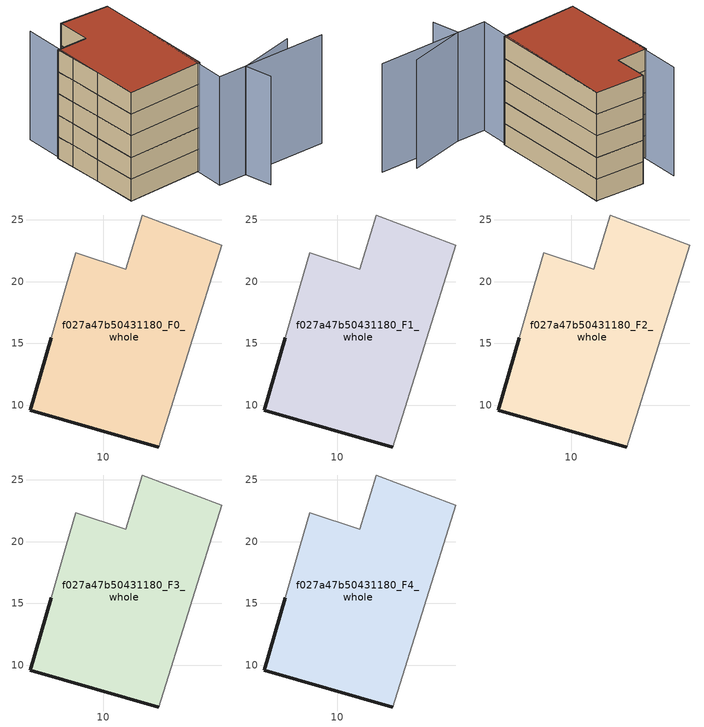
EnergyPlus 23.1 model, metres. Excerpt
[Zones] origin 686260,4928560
f027a47b50431180_F0_whole
 floor ground (EU_floor_Construction): 14.49,6.6 19.61,22.93 13.17,25.4 11.84,21.01 7.78,22.34 7.01,19.69 5.78,15.44 4.09,9.58 z0
 wall outside (EU_wall_Construction): 14.49,6.6 4.09,9.58 5.78,15.44 z0:3
 wall adiabatic (EU_wall_Construction): 5.78,15.44 7.01,19.69 7.78,22.34 11.84,21.01 13.17,25.4 19.61,22.93 14.49,6.6 z0:3
f027a47b50431180_F1_whole
 floor to f027a47b50431180_F0_whole (EU_floor_Construction): 14.49,6.6 19.61,22.93 13.17,25.4 11.84,21.01 7.78,22.34 7.01,19.69 5.78,15.44 4.09,9.58 z3
 wall outside (EU_wall_Construction): 14.49,6.6 4.09,9.58 5.78,15.44 z3:6
 wall adiabatic (EU_wall_Construction): 5.78,15.44 7.01,19.69 7.78,22.34 11.84,21.01 13.17,25.4 19.61,22.93 14.49,6.6 z3:6
f027a47b50431180_F2_whole
 floor to f027a47b50431180_F1_whole (EU_floor_Construction): 14.49,6.6 19.61,22.93 13.17,25.4 11.84,21.01 7.78,22.34 7.01,19.69 5.78,15.44 4.09,9.58 z6
 wall outside (EU_wall_Construction): 14.49,6.6 4.09,9.58 5.78,15.44 z6:9
 wall adiabatic (EU_wall_Construction): 5.78,15.44 7.01,19.69 7.78,22.34 11.84,21.01 13.17,25.4 19.61,22.93 14.49,6.6 z6:9
f027a47b50431180_F3_whole
 floor to f027a47b50431180_F2_whole (EU_floor_Construction): 14.49,6.6 19.61,22.93 13.17,25.4 11.84,21.01 7.78,22.34 7.01,19.69 5.78,15.44 4.09,9.58 z9
 wall outside (EU_wall_Construction): 14.49,6.6 4.09,9.58 5.78,15.44 z9:12
 wall adiabatic (EU_wall_Construction): 5.78,15.44 7.01,19.69 7.78,22.34 11.84,21.01 13.17,25.4 19.61,22.93 14.49,6.6 z9:12
f027a47b50431180_F4_whole
 floor to f027a47b50431180_F3_whole (EU_floor_Construction): 14.49,6.6 19.61,22.93 13.17,25.4 11.84,21.01 7.78,22.34 7.01,19.69 5.78,15.44 4.09,9.58 z12
 wall outside (EU_wall_Construction): 14.49,6.6 4.09,9.58 5.78,15.44 z12:15
 wall adiabatic (EU_wall_Construction): 5.78,15.44 7.01,19.69 7.78,22.34 11.84,21.01 13.17,25.4 19.61,22.93 14.49,6.6 z12:15
 roof outside (EU_roof_Construction): 19.61,22.93 14.49,6.6 4.09,9.58 5.78,15.44 7.01,19.69 7.78,22.34 11.84,21.01 13.17,25.4 z15
shading: 9.64,27.49 5.78,15.44 / 16.3,-2.33 16.63,1.48 / 16.63,1.48 24.7,0.77 / 27.74,-2.2 12.88,2.75 / 12.88,2.75 19.61,22.93 z0:15
[Building]
EU S2 Campaign: North Axis=0; Terrain=City; Solar Distribution=FullExterior
[Site:Location]
Bologna: Latitude=44.5; Longitude=11.25; Time Zone=1; Elevation=37
[SizingPeriod:WeatherFileDays]
AnnualSizingPeriod: Begin Month=1; Begin Day of Month=1; End Month=12; End Day of Month=31; Day of Week for Start Day=Monday; Use Weather File Daylight Saving Period=No; Use Weather File Rain and Snow Indicators=No
[MATERIAL]
EU_InternalMass_Material: Roughness=MediumRough; Thickness=0.1; Conductivity=1; Density=1800; Specific Heat=900; Thermal Absorptance=0.9; Solar Absorptance=0.7; Visible Absorptance=0.7
[MATERIAL:NOMASS] Roughness=MediumRough; Thermal Absorptance=0.9; Solar Absorptance=0.7; Visible Absorptance=0.7
Name | Thermal Resistance
EU_wall_NoMass | 0.905828
EU_roof_NoMass | 0.37593
EU_floor_NoMass | 0.67114
[CONSTRUCTION]
EU_wall_Construction: EU_wall_NoMass
EU_roof_Construction: EU_roof_NoMass
EU_floor_Construction: EU_floor_NoMass
EU_InternalMass_Construction: EU_InternalMass_Material
[ZONE] Type=1; Multiplier=1; Ceiling Height=autocalculate; Floor Area=autocalculate; Part of Total Floor Area=Yes
Name | Volume
f027a47b50431180_F0_whole | 520.996
f027a47b50431180_F1_whole; f027a47b50431180_F2_whole; f027a47b50431180_F3_whole; f027a47b50431180_F4_whole | 520.997
[INTERNALMASS] Construction=EU_InternalMass_Construction; Surface Area=173.665
Name | Zone or ZoneList
f027a47b50431180_F0_whole_EU_InternalMass | f027a47b50431180_F0_whole
f027a47b50431180_F1_whole_EU_InternalMass | f027a47b50431180_F1_whole
f027a47b50431180_F2_whole_EU_InternalMass | f027a47b50431180_F2_whole
f027a47b50431180_F3_whole_EU_InternalMass | f027a47b50431180_F3_whole
f027a47b50431180_F4_whole_EU_InternalMass | f027a47b50431180_F4_whole
[OTHEREQUIPMENT] Fuel Type=Electricity; Design Level Calculation Method=Watts/Area; Power per Zone Floor Area=1; Fraction Latent=0; Fraction Radiant=0; Fraction Lost=0; Carbon Dioxide Generation Rate=0; EndUse Subcategory=EU_Step8_InternalGains
Name | Zone or ZoneList or Space or SpaceList | Schedule
EU_Step8_InternalGain_f027a47b50431180_F0_whole_f000 | f027a47b50431180_F0_whole | EU_Step8_GainSchedule_f027a47b50431180_F0_whole_f000
EU_Step8_InternalGain_f027a47b50431180_F1_whole_f000 | f027a47b50431180_F1_whole | EU_Step8_GainSchedule_f027a47b50431180_F1_whole_f000
EU_Step8_InternalGain_f027a47b50431180_F2_whole_f000 | f027a47b50431180_F2_whole | EU_Step8_GainSchedule_f027a47b50431180_F2_whole_f000
EU_Step8_InternalGain_f027a47b50431180_F3_whole_f000 | f027a47b50431180_F3_whole | EU_Step8_GainSchedule_f027a47b50431180_F3_whole_f000
EU_Step8_InternalGain_f027a47b50431180_F4_whole_f000 | f027a47b50431180_F4_whole | EU_Step8_GainSchedule_f027a47b50431180_F4_whole_f000
[ZONEVENTILATION:DESIGNFLOWRATE] Schedule=EU_AlwaysOn; Design Flow Rate Calculation Method=AirChanges/Hour; Air Changes per Hour=0.73129; Ventilation Type=Natural; Fan Pressure Rise=0; Fan Total Efficiency=1; Constant Term Coefficient=1; Temperature Term Coefficient=0; Velocity Term Coefficient=0; Velocity Squared Term Coefficient=0; Minimum Indoor Temperature=-100; Maximum Indoor Temperature=100; Delta Temperature=-100; Minimum Outdoor Temperature=-100; Maximum Outdoor Temperature=100; Maximum Wind Speed=40
Name | Zone or ZoneList or Space or SpaceList
EU_ConstantAir_f027a47b50431180_F0_whole | f027a47b50431180_F0_whole
EU_ConstantAir_f027a47b50431180_F1_whole | f027a47b50431180_F1_whole
EU_ConstantAir_f027a47b50431180_F2_whole | f027a47b50431180_F2_whole
EU_ConstantAir_f027a47b50431180_F3_whole | f027a47b50431180_F3_whole
EU_ConstantAir_f027a47b50431180_F4_whole | f027a47b50431180_F4_whole
[HVACTEMPLATE:THERMOSTAT] Constant Heating Setpoint=20; Constant Cooling Setpoint=50
EU_HeatOnly_f027a47b50431180_F0_whole; EU_HeatOnly_f027a47b50431180_F1_whole; EU_HeatOnly_f027a47b50431180_F2_whole; EU_HeatOnly_f027a47b50431180_F3_whole; EU_HeatOnly_f027a47b50431180_F4_whole
[HVACTEMPLATE:ZONE:IDEALLOADSAIRSYSTEM] System Availability Schedule=EU_AlwaysOn; Maximum Heating Supply Air Temperature=50; Minimum Cooling Supply Air Temperature=13; Maximum Heating Supply Air Humidity Ratio=0.0156; Minimum Cooling Supply Air Humidity Ratio=0.0077; Heating Limit=NoLimit; Cooling Limit=NoLimit; Heating Availability Schedule=EU_AlwaysOn; Cooling Availability Schedule=EU_CoolingOff; Dehumidification Control Type=ConstantSensibleHeatRatio; Cooling Sensible Heat Ratio=0.7; Dehumidification Setpoint=60; Humidification Control Type=None; Humidification Setpoint=30; Outdoor Air Method=None; Outdoor Air Flow Rate per Person=0.00944; Outdoor Air Flow Rate per Zone Floor Area=0; Outdoor Air Flow Rate per Zone=0; Demand Controlled Ventilation Type=None; Outdoor Air Economizer Type=NoEconomizer; Heat Recovery Type=None; Sensible Heat Recovery Effectiveness=0.7; Latent Heat Recovery Effectiveness=0.65
Name | Template Thermostat
f027a47b50431180_F0_whole | EU_HeatOnly_f027a47b50431180_F0_whole
f027a47b50431180_F1_whole | EU_HeatOnly_f027a47b50431180_F1_whole
f027a47b50431180_F2_whole | EU_HeatOnly_f027a47b50431180_F2_whole
f027a47b50431180_F3_whole | EU_HeatOnly_f027a47b50431180_F3_whole
f027a47b50431180_F4_whole | EU_HeatOnly_f027a47b50431180_F4_whole
[SIZING:ZONE] Zone Cooling Design Supply Air Temperature Input Method=SupplyAirTemperature; Zone Cooling Design Supply Air Temperature=13; Zone Heating Design Supply Air Temperature Input Method=SupplyAirTemperature; Zone Heating Design Supply Air Temperature=50; Zone Cooling Design Supply Air Humidity Ratio=0.008; Zone Heating Design Supply Air Humidity Ratio=0.008; Cooling Design Air Flow Method=DesignDay; Cooling Design Air Flow Rate=0; Cooling Minimum Air Flow per Zone Floor Area=0.000762; Cooling Minimum Air Flow=0; Cooling Minimum Air Flow Fraction=0.2; Heating Design Air Flow Method=DesignDay; Heating Design Air Flow Rate=0; Heating Maximum Air Flow per Zone Floor Area=0.002032; Heating Maximum Air Flow=0.141576; Heating Maximum Air Flow Fraction=0.3; Account for Dedicated Outdoor Air System=No; Dedicated Outdoor Air System Control Strategy=NeutralSupplyAir; Dedicated Outdoor Air Low Setpoint Temperature for Design=autosize; Dedicated Outdoor Air High Setpoint Temperature for Design=autosize; Zone Load Sizing Method=Sensible Load Only No Latent Load; Zone Latent Cooling Design Supply Air Humidity Ratio Input Method=HumidityRatioDifference; Zone Cooling Design Supply Air Humidity Ratio Difference=0.005; Zone Latent Heating Design Supply Air Humidity Ratio Input Method=HumidityRatioDifference; Zone Humidification Design Supply Air Humidity Ratio Difference=0.005
f027a47b50431180_F0_whole; f027a47b50431180_F1_whole; f027a47b50431180_F2_whole; f027a47b50431180_F3_whole; f027a47b50431180_F4_whole
[SCHEDULE:CONSTANT]
Name | Hourly Value
EU_AlwaysOn | 1
EU_CoolingOff | 0
[SCHEDULE:FILE] Column Number=1; Rows to Skip at Top=0; Number of Hours of Data=8760; Column Separator=Comma; Interpolate to Timestep=No; Minutes per Item=60; Adjust Schedule for Daylight Savings=Yes
Name | File
EU_Step8_GainSchedule_f027a47b50431180_F0_whole_f000 | ../../schedules/f027a47b50431180/f027a47b50431180_F0_whole_f000_gain.csv
EU_Step8_GainSchedule_f027a47b50431180_F1_whole_f000 | ../../schedules/f027a47b50431180/f027a47b50431180_F1_whole_f000_gain.csv
EU_Step8_GainSchedule_f027a47b50431180_F2_whole_f000 | ../../schedules/f027a47b50431180/f027a47b50431180_F2_whole_f000_gain.csv
EU_Step8_GainSchedule_f027a47b50431180_F3_whole_f000 | ../../schedules/f027a47b50431180/f027a47b50431180_F3_whole_f000_gain.csv
EU_Step8_GainSchedule_f027a47b50431180_F4_whole_f000 | ../../schedules/f027a47b50431180/f027a47b50431180_F4_whole_f000_gain.csv
